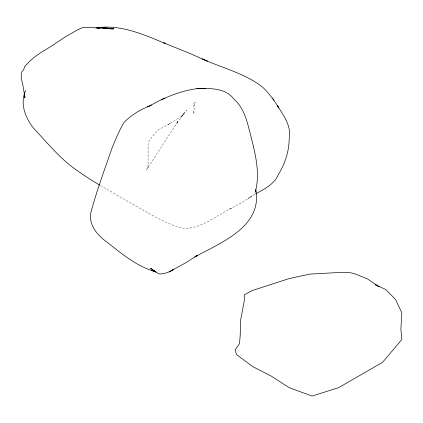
<?xml version="1.0" encoding="UTF-8"?>
<svg xmlns="http://www.w3.org/2000/svg" width="423" height="423" viewBox="0 0 423 423"><rect width="100%" height="100%" fill="white"/><g stroke="black" fill="none" stroke-linecap="round" stroke-linejoin="round"><path stroke-width="0.32" stroke-dasharray="2.12 1.59" d="M193.787 106.977L194.067 103.191L194.977 102.858L195.225 102.207L194.273 105.406L193.856 114.051L193.84 110.355M24.777 92.695L25.782 89.787L24.777 92.616M255 194.279L248.105 198.339L252.177 195.817L242.178 202.458L229.657 209.073L231.492 208.127C216.121 215.73 202.115 228.108 184.206 228.653C169.967 225.385 157.139 217.856 144.412 210.95L100.061 185.322M193.38 103.032L194.067 103.191M148.092 165.102L147.749 168.306L148.193 167.259L146.321 169.988L178.289 121.047L176.301 123.696L186.601 110.244L181.155 116.69L184.444 113.253L181.525 116.14L178.294 118.324L168.497 124.425L170.358 123.273L158.445 129.861L154.263 134.202L150.218 139.463L148.42 142.556L148.092 145.517L148.092 165.102"/><path stroke-width="0.63" d="M24.381 94.451L24.402 98.03L24.323 92.119M24.37 93.747C20.722 105.813 25.808 118.065 33.073 127.698C46.181 141.589 58.437 156.78 73.872 168.195C82.141 174.197 90.702 179.807 99.5 184.999M255.566 193.956C264.269 189.033 274.263 184.391 278.387 174.546C284.901 163.875 288.978 151.714 289.179 139.162C291.764 126.477 283.817 115.749 277.351 105.724L278.894 108.045C274.395 100.674 269.314 93.631 263.09 87.614C245.567 73.412 222.598 68.193 202.368 58.971L207.302 61.097L189.266 53.198L163.712 42.829L165.435 43.611C143.63 34.453 120.19 24.011 96.016 27.944M169.253 271.894L173.636 269.398C169.56 272.248 164.753 273.655 159.836 274.067L156.658 272.708L150.53 268.245L155.542 271.566L154.453 271.058M172.499 270.043L186.236 262.519L197.345 255.344L194.792 256.951C220.721 242.643 262.54 226.839 255.857 189.562L255.169 192.206C260.325 174.519 255.725 155.706 251.447 138.363C247.693 124.584 245.372 109.113 233.993 99.194C225.533 87.582 209.623 88.322 196.843 88.682C180.203 90.929 164.224 97.528 149.763 105.903L151.318 105.031L147.675 106.823L149.213 106.083C139.849 109.927 130.813 115.252 123.86 122.67C118.926 131.077 115.22 140.135 111.624 149.176C104.407 170.236 96.513 191.143 90.866 212.695C88.455 225.411 98.03 235.997 107.754 242.707C122.644 254.524 137.84 267.072 156.531 272.021M161.263 99.611L165.028 98.11L163.754 98.612M98.168 28.108L99.389 27.997L97.459 28.119M99.669 27.749L97.084 27.807L102.9 27.669L101.605 27.701M205.441 88.74L196.843 88.682M103.709 28.267L113.121 28.928L88.158 27.358L82.088 27.781L77.536 29.848L64.973 37.087L50.919 46.44L40.439 52.827L34.2 57.311L29.388 61.483L24.349 66.977L23.767 69.747L22.007 71.535L21.61 72.47L21.15 77.806L22.879 85.139L24.952 97.449L24.386 93.964M109.694 28.341L113.634 28.769L101.224 27.611L111.513 28.5M378.934 286.699L375.085 284.642L385.75 289.485L395.605 299.574L401.85 312.888L400.888 329.173L401.85 339.516L382.614 362.273L338.643 387.658L312.105 396.06L289.2 387.669L271.513 376.253L252.78 366.646L236.441 354.474L235.14 349.837L239.481 343.756L240.211 335.291L240.624 320.052L244.441 299.997L244.177 294.958L251.87 290.67L288.951 278.646L309.779 274.109L335.651 272.687L349.393 272.444L355.272 273.982L367.539 278.969L378.945 286.567M272.28 98.025L272.846 98.781M273.427 99.574L273.988 100.33M24.291 93.383L24.402 94.747M155.167 271.725L151.825 270.112L155.167 271.725"/></g></svg>
